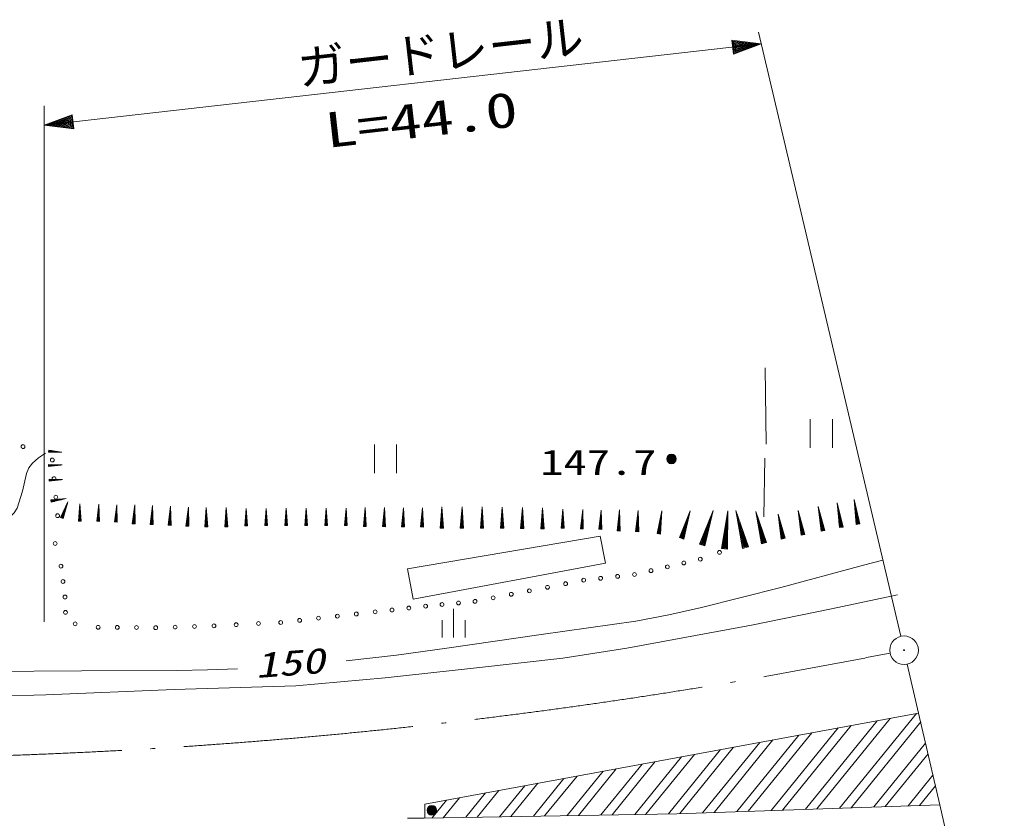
# Model space of a CAD drawing. Units: millimetres, scale not verified. Extents: x 80082 to 720082, y -79451 to 280549.
# Drawn here: x 341809 to 393067, y 186858 to 228568 of the extents above; entities that cross this region are included whole.
import ezdxf
from ezdxf.enums import TextEntityAlignment as Align

# ---------------------------------------------------------------- set-up
doc = ezdxf.new("R2010")
doc.units = ezdxf.units.MM
doc.header["$LTSCALE"] = 1000
doc.linetypes.add('LONG_DASHED_DOTTED', pattern=[15.25, 12, -1.5, 0.25, -1.5])
for name, color, linetype, lineweight in [('S-BGD', 7, 'Continuous', 13), ('S-BGD-HTXT', 6, 'Continuous', 13), ('S-BMK', 2, 'LONG_DASHED_DOTTED', 13)]:
    doc.layers.add(name, color=color, linetype=linetype, lineweight=lineweight)
doc.styles.add('ＭＳ ゴシック', font='')
doc.styles.add('ＭＳ 明朝', font='')
doc.styles.get('ＭＳ ゴシック').set_extended_font_data('MS Gothic')
doc.styles.get('ＭＳ 明朝').set_extended_font_data('MS Mincho')

# ---------------------------------------------------------------- blocks, each defined once
blk = doc.blocks.new('BUHIN13')
at = {"color": 7, "linetype": 'Continuous', "lineweight": 13}
for centre, radius in [((0, 0), 250), ((0, 0), 219), ((0, 0), 188), ((0, 0), 156), ((0, 0), 125), ((0, 0), 93.8), ((0, -1), 62.5), ((0, 0), 31.2)]:
    blk.add_circle(centre, radius, dxfattribs=at)
blk = doc.blocks.new('BUHIN1')
at = {"color": 2, "linetype": 'Continuous', "lineweight": 13}
for radius in [746, 22.5]:
    blk.add_circle((0, 0), radius, dxfattribs=at)
blk = doc.blocks.new('BUHIN55')
at = {"color": 7, "linetype": 'Continuous', "lineweight": 13}
for p, q in [((100, -619), (-83, 517)), ((-62, 220), (74, -623)), ((-11, 229), (126, -615)), ((55, -626), (-32, -84)), ((-14, -381), (26, -631)), ((151, -611), (64, -69)), ((137, -357), (177, -607))]:
    blk.add_line(p, q, dxfattribs=at)
blk.add_lwpolyline([(203, -626), (-104, 642), (4, -658)], close=True, dxfattribs=at)
blk = doc.blocks.new('BUHIN56')
at = {"color": 7, "linetype": 'Continuous', "lineweight": 13}
for p, q in [((123, -615), (-103, 513)), ((-70, 218), (98, -620)), ((-19, 228), (149, -610)), ((78, -624), (-29, -85)), ((0, -381), (50, -630)), ((174, -605), (66, -66)), ((150, -351), (199, -600))]:
    blk.add_line(p, q, dxfattribs=at)
blk.add_lwpolyline([(226, -618), (-127, 637), (29, -657)], close=True, dxfattribs=at)
blk = doc.blocks.new('BUHIN63')
at = {"color": 7, "linetype": 'Continuous', "lineweight": 13}
for p, q in [((-13, 193), (-45, -529)), ((-23, -530), (20, 442)), ((30, 191), (-1, -531)), ((-77, -313), (-87, -527)), ((-62, -529), (-41, -64)), ((21, -532), (41, -68)), ((52, -319), (43, -533))]:
    blk.add_line(p, q, dxfattribs=at)
blk.add_lwpolyline([(61, -553), (24, 549), (-109, -546)], close=True, dxfattribs=at)
blk = doc.blocks.new('BUHIN64')
at = {"color": 7, "linetype": 'Continuous', "lineweight": 13}
for p, q in [((-12, 176), (-41, -481)), ((-21, -482), (18, 402)), ((28, 174), (-1, -483)), ((-70, -285), (-79, -479)), ((-56, -480), (-38, -58)), ((19, -484), (37, -62)), ((47, -290), (39, -485))]:
    blk.add_line(p, q, dxfattribs=at)
blk.add_lwpolyline([(55, -503), (22, 500), (-99, -496)], close=True, dxfattribs=at)
blk = doc.blocks.new('BUHIN66')
at = {"color": 7, "linetype": 'Continuous', "lineweight": 13}
for p, q in [((-21, 193), (-26, -531)), ((-4, -531), (3, 443)), ((23, 192), (18, -531)), ((-66, -316), (-67, -530)), ((-43, -530), (-39, -66)), ((40, -531), (43, -66)), ((64, -317), (62, -531))]:
    blk.add_line(p, q, dxfattribs=at)
blk.add_lwpolyline([(81, -551), (4, 550), (-89, -549)], close=True, dxfattribs=at)
blk = doc.blocks.new('BUHIN67')
at = {"color": 7, "linetype": 'Continuous', "lineweight": 13}
for p, q in [((-16, 175), (-31, -482)), ((-11, -482), (9, 402)), ((24, 175), (9, -483)), ((-64, -286), (-68, -481)), ((-46, -482), (-36, -59)), ((29, -483), (39, -61)), ((53, -289), (49, -484))]:
    blk.add_line(p, q, dxfattribs=at)
blk.add_lwpolyline([(66, -502), (11, 500), (-89, -498)], close=True, dxfattribs=at)
blk = doc.blocks.new('BUHIN69')
at = {"color": 7, "linetype": 'Continuous', "lineweight": 13}
for p, q in [((-19, 157), (-15, -434)), ((3, -434), (-3, 362)), ((17, 158), (21, -434)), ((-50, -259), (-48, -435)), ((-28, -434), (-31, -54)), ((39, -434), (36, -54)), ((56, -258), (57, -434))]:
    blk.add_line(p, q, dxfattribs=at)
blk.add_lwpolyline([(73, -449), (-3, 450), (-66, -451)], close=True, dxfattribs=at)
blk = doc.blocks.new('BUHIN70')
at = {"color": 7, "linetype": 'Continuous', "lineweight": 13}
for p, q in [((-21, 175), (-16, -483)), ((4, -482), (-3, 402)), ((19, 175), (24, -482)), ((-55, -288), (-54, -483)), ((-31, -483), (-35, -60)), ((44, -482), (40, -60)), ((62, -287), (64, -482))]:
    blk.add_line(p, q, dxfattribs=at)
blk.add_lwpolyline([(81, -499), (-4, 500), (-74, -501)], close=True, dxfattribs=at)
blk = doc.blocks.new('BUHIN71')
at = {"color": 7, "linetype": 'Continuous', "lineweight": 13}
for p, q in [((-11, 176), (-44, -481)), ((-24, -482), (20, 402)), ((29, 174), (-4, -483)), ((-72, -284), (-82, -479)), ((-59, -480), (-38, -58)), ((16, -484), (37, -62)), ((45, -290), (36, -485))]:
    blk.add_line(p, q, dxfattribs=at)
blk.add_lwpolyline([(52, -503), (25, 499), (-103, -495)], close=True, dxfattribs=at)
blk = doc.blocks.new('BUHIN72')
at = {"color": 7, "linetype": 'Continuous', "lineweight": 13}
for p, q in [((-10, 158), (-40, -433)), ((-22, -434), (18, 362)), ((26, 156), (-4, -435)), ((-65, -256), (-74, -431)), ((-53, -432), (-34, -52)), ((14, -436), (33, -56)), ((41, -261), (32, -436))]:
    blk.add_line(p, q, dxfattribs=at)
blk.add_lwpolyline([(47, -453), (23, 449), (-92, -446)], close=True, dxfattribs=at)
blk = doc.blocks.new('BUHIN76')
at = {"color": 7, "linetype": 'Continuous', "lineweight": 13}
for p, q in [((-203, 33), (-339, 28)), ((-338, 12), (-43, 23)), ((122, 19), (-338, 1)), ((-338, -13), (282, 10)), ((123, -9), (-337, -26)), ((-336, -40), (-41, -30)), ((-200, -49), (-336, -54))]:
    blk.add_line(p, q, dxfattribs=at)
blk.add_lwpolyline([(-348, -67), (350, 13), (-352, 41)], close=True, dxfattribs=at)
blk = doc.blocks.new('BUHIN99')
at = {"color": 7, "linetype": 'Continuous', "lineweight": 13}
blk.add_circle((0, 0), 99.5, dxfattribs=at)
blk = doc.blocks.new('BUHIN100')
at = {"color": 7, "linetype": 'Continuous', "lineweight": 13}
blk.add_circle((0, 0), 99.5, dxfattribs=at)
blk = doc.blocks.new('BUHIN103')
at = {"color": 7, "linetype": 'Continuous', "lineweight": 13}
blk.add_circle((0, 0), 99.5, dxfattribs=at)
blk = doc.blocks.new('BUHIN107')
at = {"color": 7, "linetype": 'Continuous', "lineweight": 13}
blk.add_circle((0, 0), 99.5, dxfattribs=at)
blk = doc.blocks.new('BUHIN108')
at = {"color": 7, "linetype": 'Continuous', "lineweight": 13}
blk.add_circle((0, 0), 99.5, dxfattribs=at)
blk = doc.blocks.new('BUHIN109')
at = {"color": 7, "linetype": 'Continuous', "lineweight": 13}
blk.add_circle((0, 0), 99.5, dxfattribs=at)
blk = doc.blocks.new('BUHIN110')
at = {"color": 7, "linetype": 'Continuous', "lineweight": 13}
blk.add_circle((0, 0), 99.5, dxfattribs=at)
blk = doc.blocks.new('BUHIN111')
at = {"color": 7, "linetype": 'Continuous', "lineweight": 13}
blk.add_circle((0, 0), 99.5, dxfattribs=at)
blk = doc.blocks.new('BUHIN112')
at = {"color": 7, "linetype": 'Continuous', "lineweight": 13}
blk.add_circle((0, 0), 99.5, dxfattribs=at)
blk = doc.blocks.new('BUHIN113')
at = {"color": 7, "linetype": 'Continuous', "lineweight": 13}
blk.add_circle((0, 0), 99.5, dxfattribs=at)
blk = doc.blocks.new('BUHIN114')
at = {"color": 7, "linetype": 'Continuous', "lineweight": 13}
blk.add_circle((0, 0), 99.5, dxfattribs=at)
blk = doc.blocks.new('BUHIN115')
at = {"color": 7, "linetype": 'Continuous', "lineweight": 13}
blk.add_circle((0, 0), 99.5, dxfattribs=at)
blk = doc.blocks.new('BUHIN134')
at = {"color": 7, "linetype": 'Continuous', "lineweight": 13}
for p, q in [((0, 750), (0, -750)), ((-600, 154), (-600, -746)), ((600, 154), (600, -746))]:
    blk.add_line(p, q, dxfattribs=at)
blk = doc.blocks.new('BUHIN137')
at = {"color": 7, "linetype": 'Continuous', "lineweight": 13}
for p, q in [((-578, 750), (-578, -750)), ((574, -750), (574, 750))]:
    blk.add_line(p, q, dxfattribs=at)

msp = doc.modelspace()

# ---------------------------------------------------------------- linework, layer by layer
at = {"layer": 'S-BGD'}
for p, q in [((380730, 210379), (380793, 206394)), ((343473, 206063), (343337, 206074)), ((343467, 205981), (343331, 205992)), ((343332, 206006), (343627, 205983)), ((343792, 205984), (343333, 206020)), ((343334, 206034), (343952, 205986)), ((343794, 206012), (343335, 206048)), ((343336, 206058), (343631, 206035)), ((380709, 205674), (380666, 202601)), ((343613, 203503), (343459, 203478)), ((343462, 203460), (343796, 203514)), ((343983, 203532), (343464, 203448)), ((343467, 203433), (344166, 203545)), ((343989, 203500), (343469, 203417)), ((343472, 203401), (343805, 203454)), ((343628, 203410), (343474, 203385)), ((344212, 203114), (344005, 202559)), ((344022, 202553), (344301, 203299)), ((344246, 203101), (344038, 202547)), ((344938, 202994), (344938, 202402)), ((344956, 202402), (344956, 203199)), ((344974, 202994), (344974, 202402)), ((344035, 202736), (343973, 202571)), ((343992, 202564), (344126, 202920)), ((344055, 202541), (344189, 202897)), ((344134, 202699), (344072, 202534)), ((344904, 202578), (344904, 202402)), ((344924, 202402), (344924, 202782)), ((344992, 202402), (344992, 202782)), ((345010, 202578), (345010, 202402)), ((358806, 202173), (358815, 202553)), ((358833, 202764), (358819, 202173)), ((358837, 202172), (358855, 202969)), ((358869, 202763), (358855, 202172)), ((358873, 202171), (358882, 202552)), ((370140, 202685), (370135, 202027)), ((370155, 202027), (370162, 202912)), ((370180, 202685), (370175, 202027)), ((375260, 202526), (375158, 201744)), ((375182, 201741), (375320, 202794)), ((375308, 202520), (375206, 201738)), ((376379, 201507), (376779, 202772)), ((377453, 201160), (377959, 202763)), ((378611, 200965), (378771, 202728)), ((379697, 201031), (379244, 202742)), ((380666, 201261), (380281, 202716)), ((358790, 202349), (358786, 202173)), ((358895, 202346), (358891, 202171)), ((370099, 202223), (370097, 202028)), ((370120, 202027), (370123, 202450)), ((370195, 202027), (370198, 202449)), ((370216, 202222), (370215, 202027)), ((375144, 201982), (375114, 201750)), ((375141, 201746), (375206, 202249)), ((375230, 201735), (375295, 202237)), ((375284, 201964), (375254, 201731)), ((376329, 201522), (376520, 202127)), ((376648, 202456), (376351, 201516)), ((376705, 202438), (376408, 201498)), ((376436, 201489), (376627, 202093)), ((377793, 202363), (377416, 201171)), ((377865, 202340), (377489, 201149)), ((378690, 202278), (378571, 200968)), ((378770, 202271), (378651, 200961)), ((379322, 202292), (379659, 201021)), ((379400, 202312), (379736, 201041)), ((380347, 202333), (380633, 201253)), ((380413, 202350), (380699, 201270)), ((380732, 201279), (380548, 201973)), ((362062, 199886), (372111, 201590)), ((372111, 201590), (372405, 200180)), ((376385, 201811), (376297, 201533)), ((376553, 201758), (376465, 201479)), ((377460, 201546), (377348, 201193)), ((377389, 201180), (377631, 201946)), ((377525, 201137), (377767, 201903)), ((377673, 201479), (377561, 201126)), ((378541, 200971), (378618, 201813)), ((378691, 200958), (378767, 201799)), ((379630, 201013), (379413, 201830)), ((379775, 201051), (379559, 201868)), ((380609, 201246), (380425, 201940)), ((380487, 201557), (380572, 201236)), ((380680, 201608), (380765, 201287)), ((378532, 201364), (378497, 200975)), ((378766, 201342), (378731, 200954)), ((379486, 201378), (379586, 201001)), ((379714, 201439), (379813, 201062)), ((372405, 200180), (362355, 198299)), ((362062, 199886), (362355, 198299)), ((384204, 197804), (387640, 198524)), ((380017, 196954), (384204, 197804)), ((373509, 195753), (380017, 196954)), ((370172, 195230), (373509, 195753)), ((365509, 194694), (370172, 195230)), ((360896, 194203), (365509, 194694)), ((349876, 193582), (356223, 193778)), ((356223, 193778), (360896, 194203)), ((335995, 193144), (343181, 193301)), ((343181, 193301), (349876, 193582)), ((362967, 187604), (388748, 192355)), ((384621, 187394), (388630, 192333)), ((388748, 192355), (389853, 187573)), ((382833, 187333), (386585, 191956)), ((387267, 192082), (383429, 187353)), ((388854, 191895), (385217, 187414)), ((379256, 187210), (382496, 191202)), ((383178, 191328), (379852, 187231)), ((381044, 187271), (384541, 191579)), ((385222, 191705), (381640, 187292)), ((377467, 187149), (380452, 190826)), ((381133, 190951), (378064, 187170)), ((386409, 187455), (389111, 190783)), ((377044, 190198), (374510, 187075)), ((375685, 187096), (378407, 190449)), ((379089, 190575), (376275, 187108)), ((389239, 190228), (387006, 187475)), ((372158, 187035), (374318, 189695)), ((374999, 189821), (372746, 187045)), ((373922, 187065), (376363, 190072)), ((370395, 187005), (372273, 189319)), ((372955, 189444), (370983, 187015)), ((368866, 188691), (367456, 186954)), ((368632, 186974), (370229, 188942)), ((370910, 189067), (369219, 186984)), ((388198, 187516), (389496, 189116)), ((365105, 186913), (366140, 188188)), ((366821, 188314), (365693, 186923)), ((366868, 186944), (368184, 188565)), ((389625, 188560), (388794, 187536)), ((363341, 186883), (364095, 187811)), ((364777, 187937), (363929, 186893)), ((362924, 186876), (376130, 187103)), ((362924, 186876), (376130, 187103)), ((362958, 186885), (362967, 187604)), ((376130, 187103), (389853, 187573)), ((376130, 187103), (389853, 187573)), ((362056, 186865), (362924, 186876)), ((374510, 187075), (374487, 187047))]:
    msp.add_line(p, q, dxfattribs=at)
for points in [[(343318, 205980), (344020, 205981), (343326, 206089)], [(343463, 203369), (344243, 203557), (343443, 203492)], [(344081, 202514), (344332, 203381), (343951, 202563)], [(345026, 202386), (344956, 203286), (344886, 202386)], [(358907, 202155), (358857, 203056), (358767, 202158)], [(370232, 202009), (370162, 203010), (370077, 202010)], [(375272, 201708), (375335, 202910), (375087, 201732)], [(376482, 201447), (376823, 202912), (376260, 201517)], [(377583, 201084), (378015, 202940), (377302, 201173)], [(378762, 200916), (378789, 202922), (378454, 200944)], [(379856, 201037), (379195, 202930), (379557, 200957)], [(380801, 201266), (380239, 202876), (380547, 201199)]]:
    msp.add_lwpolyline(points, close=True, dxfattribs=at)
for points in [[(343156, 205929), (342789, 205689), (342472, 205410), (342296, 205158), (342165, 204861), (341950, 203943), (341680, 203059), (341521, 202814), (341314, 202609), (341065, 202462), (340780, 202366), (340246, 202275), (339699, 202243), (334707, 202238), (329726, 202266), (324732, 202340), (319722, 202427), (314729, 202506), (309732, 202578), (307164, 202613), (304587, 202648)], [(358861, 195085), (361482, 195383), (364106, 195743), (369042, 196459), (373988, 197163), (375704, 197487), (377419, 197872), (381548, 198917), (385673, 200022), (386271, 200185), (386879, 200350)], [(327430, 193003), (327642, 193347), (327898, 193645), (328162, 193831), (328472, 193975), (328998, 194130), (329541, 194228), (330662, 194315), (331808, 194344), (335937, 194463), (340058, 194521), (345041, 194559), (350040, 194580), (351609, 194611), (353178, 194664)]]:
    msp.add_lwpolyline(points, dxfattribs=at)
for centre in [(343665, 201209), (378350, 200747), (343966, 200032), (344204, 197615), (344705, 197014), (345907, 196838)]:
    msp.add_circle(centre, 99.5, dxfattribs=at)
at = {"layer": 'S-BGD-HTXT'}
for p, q in [((380382, 227919), (382834, 217514)), ((343098, 223062), (380528, 227299)), ((343098, 197120), (343098, 224062)), ((387816, 196370), (382834, 217514)), ((388157, 194909), (388748, 192355)), ((388748, 192355), (389853, 187573)), ((389853, 187573), (393067, 173669))]:
    msp.add_line(p, q, dxfattribs=at)
for points in [[(380528, 227299), (378996, 227503), (379080, 226758)], [(380223, 227264), (379161, 226880), (379101, 227402)], [(380074, 227248), (379210, 226942), (379164, 227352)], [(379921, 227230), (379260, 227004), (379226, 227302)], [(379772, 227213), (379309, 227067), (379288, 227253)], [(343098, 223062), (344630, 222858), (344546, 223603)], [(343403, 223096), (344465, 223481), (344524, 222959)], [(343552, 223113), (344416, 223418), (344462, 223008)], [(343705, 223130), (344366, 223356), (344400, 223058)], [(343854, 223147), (344317, 223294), (344338, 223108)]]:
    msp.add_lwpolyline(points, close=True, dxfattribs=at)
for points in [[(380376, 227282), (379111, 226818), (379039, 227451), (380372, 227281)], [(379355, 227166), (379619, 227196), (379359, 227129), (379350, 227203), (379619, 227196)], [(343250, 223079), (344515, 223543), (344587, 222909), (343254, 223079)], [(344271, 223194), (344007, 223164), (344267, 223232), (344276, 223157), (344007, 223164)]]:
    msp.add_lwpolyline(points, dxfattribs=at)
at = {"layer": 'S-BMK'}
msp.add_arc((331470, 474791), 284814, 261.53772, 281.29477, dxfattribs=at)

# ---------------------------------------------------------------- block references
at = {"layer": 'S-BGD'}
for name, p in [('BUHIN137', (383669, 206958)), ('BUHIN99', (341987, 206270)), ('BUHIN137', (360910, 205628)), ('BUHIN100', (343515, 205569)), ('BUHIN13', (375845, 205628)), ('BUHIN76', (343672, 205299)), ('BUHIN76', (343695, 204534)), ('BUHIN100', (343607, 204600)), ('BUHIN100', (343699, 203631)), ('BUHIN55', (385477, 202859)), ('BUHIN72', (345927, 202822)), ('BUHIN72', (346860, 202781)), ('BUHIN71', (347794, 202740)), ('BUHIN71', (348727, 202699)), ('BUHIN71', (349660, 202658)), ('BUHIN71', (350594, 202616)), ('BUHIN70', (351553, 202589)), ('BUHIN70', (352597, 202588)), ('BUHIN69', (353640, 202592)), ('BUHIN69', (354683, 202596)), ('BUHIN69', (355727, 202600)), ('BUHIN69', (356770, 202604)), ('BUHIN69', (357813, 202608)), ('BUHIN67', (359844, 202598)), ('BUHIN67', (360841, 202590)), ('BUHIN67', (361837, 202582)), ('BUHIN67', (362834, 202574)), ('BUHIN66', (363850, 202570)), ('BUHIN66', (364902, 202569)), ('BUHIN66', (365953, 202569)), ('BUHIN66', (367005, 202566)), ('BUHIN66', (368056, 202547)), ('BUHIN66', (369107, 202528)), ('BUHIN56', (383624, 202509)), ('BUHIN55', (384603, 202699)), ('BUHIN100', (343791, 202662)), ('BUHIN64', (371184, 202482)), ('BUHIN64', (372147, 202448)), ('BUHIN63', (373110, 202413)), ('BUHIN63', (374073, 202378)), ('BUHIN56', (381546, 202100)), ('BUHIN56', (382586, 202299)), ('BUHIN115', (377347, 200396)), ('BUHIN115', (375631, 199995)), ('BUHIN115', (376489, 200196)), ('BUHIN114', (372144, 199394)), ('BUHIN114', (373030, 199494)), ('BUHIN114', (373915, 199594)), ('BUHIN115', (374773, 199795)), ('BUHIN103', (344072, 199224)), ('BUHIN113', (369368, 198926)), ('BUHIN113', (370314, 199110)), ('BUHIN113', (371259, 199294)), ('BUHIN103', (344178, 198417)), ('BUHIN113', (366531, 198375)), ('BUHIN113', (367477, 198559)), ('BUHIN113', (368423, 198743)), ('BUHIN111', (362128, 197841)), ('BUHIN111', (363005, 197941)), ('BUHIN112', (363865, 198024)), ('BUHIN112', (364726, 198108)), ('BUHIN112', (365586, 198191)), ('BUHIN110', (357413, 197310)), ('BUHIN110', (358400, 197420)), ('BUHIN110', (359387, 197530)), ('BUHIN110', (360375, 197640)), ('BUHIN111', (361251, 197740)), ('BUHIN134', (364466, 197057)), ('BUHIN107', (346909, 196830)), ('BUHIN107', (347912, 196822)), ('BUHIN107', (348914, 196813)), ('BUHIN108', (349928, 196847)), ('BUHIN108', (350942, 196880)), ('BUHIN108', (351956, 196914)), ('BUHIN109', (353117, 196972)), ('BUHIN109', (354278, 197031)), ('BUHIN109', (355439, 197089)), ('BUHIN110', (356426, 197199)), ('BUHIN13', (363332, 187279))]:
    msp.add_blockref(name, p, dxfattribs=at)
at = {"layer": 'S-BMK'}
msp.add_blockref('BUHIN1', (387988, 195640), dxfattribs=at)

# ---------------------------------------------------------------- texts
at = {"layer": 'S-BGD', "style": 'ＭＳ ゴシック', "width": 1.35}
msp.add_text('147.7', height=1320, dxfattribs=at).set_placement((368995, 204401), align=Align.BOTTOM_LEFT)
at = {"layer": 'S-BGD', "style": 'ＭＳ 明朝', "oblique": 15, "width": 1.35}
msp.add_text('150', height=1320, rotation=4.3, dxfattribs=at).set_placement((354188, 193791), align=Align.BOTTOM_LEFT)
at = {"layer": 'S-BGD-HTXT', "style": 'ＭＳ ゴシック'}
msp.add_text('ガードレール', height=1833, rotation=6.5, dxfattribs=at).set_placement((356498, 224569), align=Align.BOTTOM_LEFT)
at = {"layer": 'S-BGD-HTXT', "style": 'ＭＳ ゴシック', "width": 1.35}
msp.add_text('L=44.0', height=1833, rotation=6.5, dxfattribs=at).set_placement((357927, 221321), align=Align.BOTTOM_LEFT)

doc.saveas('drawing.dxf')
